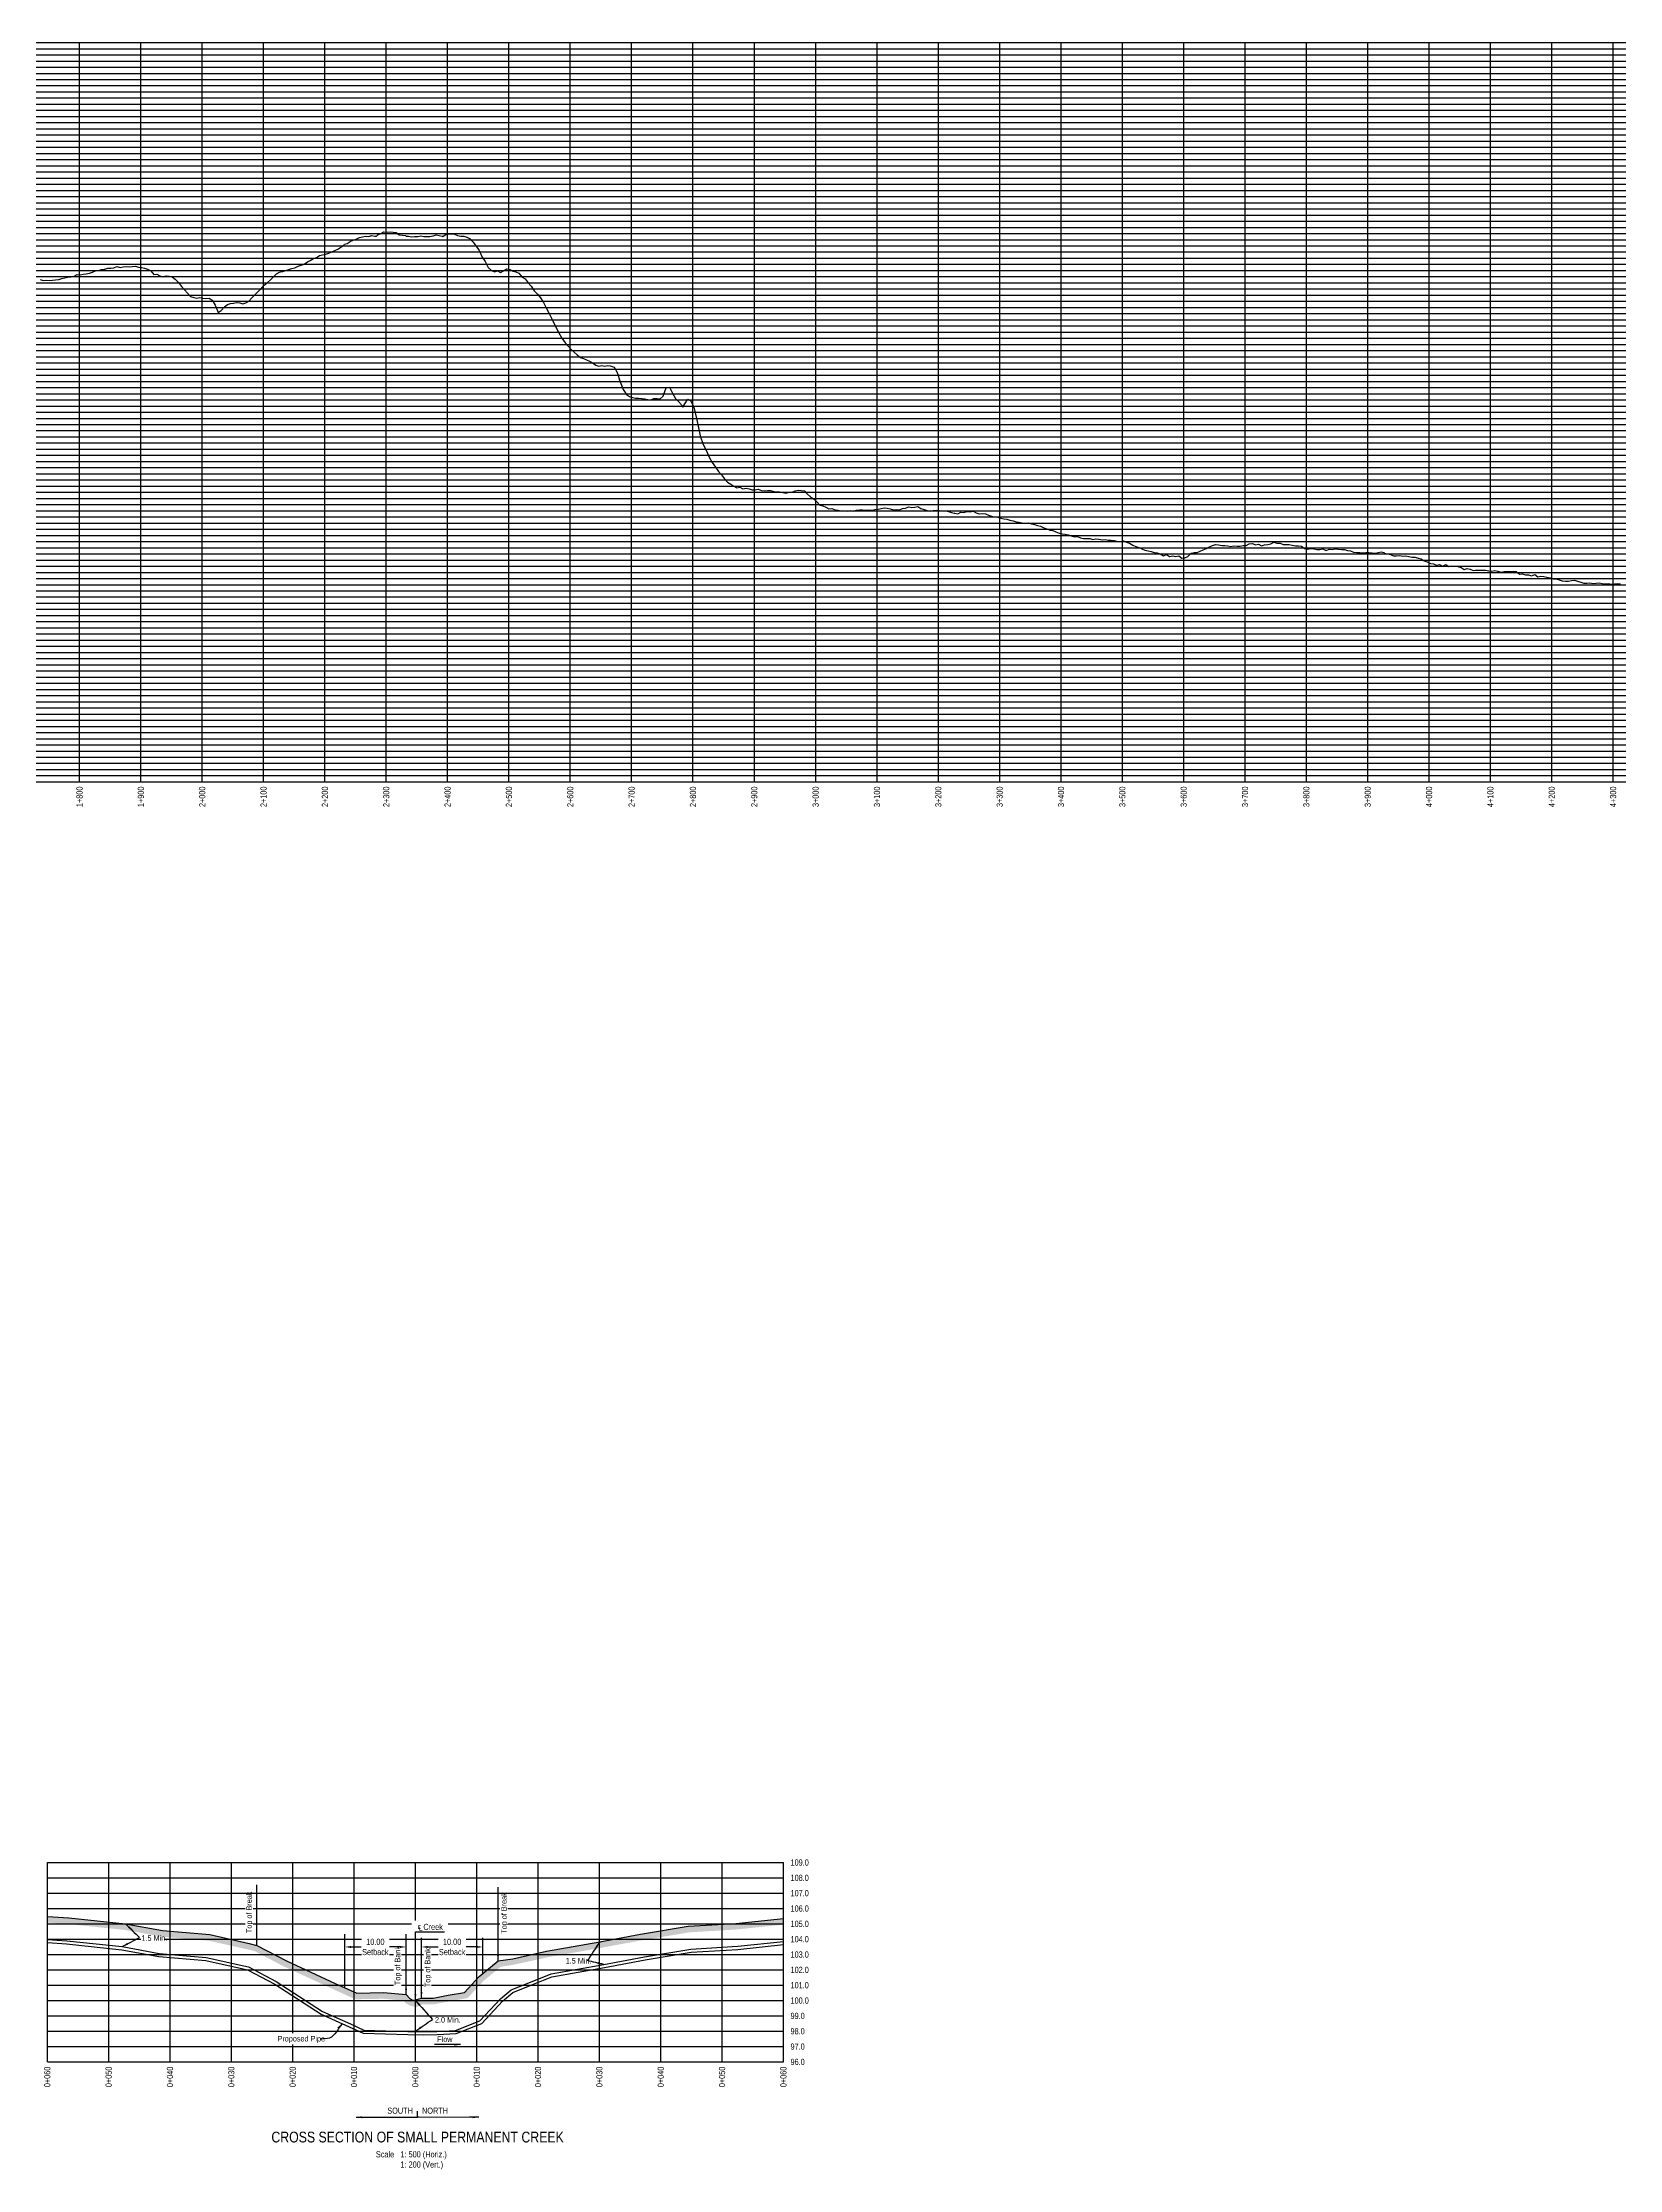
# Model space of a CAD drawing. Extents: x 521099 to 549685, y 6023217 to 6034691.
# Drawn here: x 536014 to 538584, y 6023217 to 6026681 of the extents above; entities that cross this region are included whole.
import ezdxf
from ezdxf.enums import TextEntityAlignment as Align

# ---------------------------------------------------------------- set-up
doc = ezdxf.new("R2010")
doc.units = 0
doc.header["$LTSCALE"] = 5
doc.header["$PDSIZE"] = 0.5
doc.linetypes.add('foc-TOPO', pattern=[1, 0.2, -0.8])
doc.layers.get('Defpoints').update_dxf_attribs({"color": 9})
for name, color, linetype in [('CG-NOTES', 7, 'Continuous'), ('DETAIL-T', 7, 'Continuous'), ('L-BD', 7, 'Continuous'), ('L-DETAIL-T', 3, 'Continuous'), ('P-CROSSINGS-GRID', 8, 'Continuous'), ('P-CROSSINGS-GROUND', 48, 'foc-TOPO'), ('P-CROSSINGS-LINE', 3, 'Continuous'), ('P-PROPOSED', 10, 'Continuous'), ('S-T7', 7, 'Continuous')]:
    doc.layers.add(name, color=color, linetype=linetype)
doc.styles.add('140', font='ARIALN.TTF', dxfattribs={"height": 15})
doc.styles.add('80', font='ARIALN.TTF', dxfattribs={"height": 10})
doc.styles.add('80CG', font='ARIALN.TTF', dxfattribs={"height": 10})
doc.styles.add('80L', font='ARIALN.TTF', dxfattribs={"height": 10})
doc.dimstyles.new('Compass 5 000', dxfattribs={"dimscale": 5, "dimtxt": 9, "dimasz": 2, "dimexe": 0.2, "dimexo": 0.0625, "dimgap": 0.5, "dimtad": 0, "dimtih": 1, "dimtoh": 1, "dimzin": 0, "dimdsep": 46, "dimtxsty": '80CG', "dimcen": 0.1, "dimse1": 1, "dimse2": 1, "dimclrd": 256, "dimclrt": 256, "dimaunit": 1, "dimadec": 4, "dimazin": 0, "dimtfac": 0.06, "dimtofl": 0, "dimtmove": 0, "dimatfit": 1, "dimfxl": 0.2, "dimtolj": 1, "dimtzin": 0, "dimlwd": -1, "dimarcsym": 0})

# ---------------------------------------------------------------- blocks, each defined once
blk = doc.blocks.new('*D763')
at = {"transparency": 16777216}
for p, q in [((536516.8, 6023579.4), (536533.8, 6023579.4)), ((536596.7, 6023579.4), (536579.6, 6023579.4))]:
    blk.add_line(p, q, dxfattribs=at)
at = {"linetype": 'Continuous', "transparency": 16777216}
for points in [[(536516.8, 6023581.1), (536516.8, 6023577.8), (536506.8, 6023579.4)], [(536596.7, 6023581.1), (536596.7, 6023577.8), (536606.7, 6023579.4)]]:
    blk.add_solid(points, dxfattribs=at)
at = {"layer": 'Defpoints', "color": 0, "linetype": 'Continuous', "transparency": 16777216}
for p in [(536506.8, 6023581.5), (536506.8, 6023579.4), (536606.7, 6023581.5)]:
    blk.add_point(p, dxfattribs=at)
at = {"linetype": 'Continuous', "transparency": 16777216, "insert": (536556.7, 6023579.4), "char_height": 10, "attachment_point": 5, "style": '80CG', "bg_fill": 3, "box_fill_scale": 1.1, "bg_fill_color": 256, "bg_fill_true_color": 13158600, "bg_fill_transparency": 0}
blk.add_mtext('\\A1;10.00\\PSetback', dxfattribs=at)
blk = doc.blocks.new('*D764')
at = {"transparency": 16777216}
for p, q in [((536641.9, 6023579.4), (536658.9, 6023579.4)), ((536721.8, 6023579.4), (536704.7, 6023579.4))]:
    blk.add_line(p, q, dxfattribs=at)
at = {"linetype": 'Continuous', "transparency": 16777216}
for points in [[(536641.9, 6023581.1), (536641.9, 6023577.8), (536631.9, 6023579.4)], [(536721.8, 6023581.1), (536721.8, 6023577.8), (536731.8, 6023579.4)]]:
    blk.add_solid(points, dxfattribs=at)
at = {"layer": 'Defpoints', "color": 0, "linetype": 'Continuous', "transparency": 16777216}
for p in [(536631.9, 6023576), (536731.8, 6023579.4), (536731.8, 6023576)]:
    blk.add_point(p, dxfattribs=at)
at = {"linetype": 'Continuous', "transparency": 16777216, "insert": (536681.8, 6023579.4), "char_height": 10, "attachment_point": 5, "style": '80CG', "bg_fill": 3, "box_fill_scale": 1.1, "bg_fill_color": 256, "bg_fill_true_color": 13158600, "bg_fill_transparency": 0}
blk.add_mtext('\\A1;10.00\\PSetback', dxfattribs=at)

msp = doc.modelspace()

# ---------------------------------------------------------------- linework, layer by layer
for p, q in [((536506.753, 6023513.089), (536506.753, 6023600.243)), ((536731.801, 6023536.087), (536731.801, 6023594.493))]:
    msp.add_line(p, q)
at = {"layer": 'CG-NOTES'}
msp.add_line((536625.209, 6023302.106), (536625.209, 6023312.1), dxfattribs=at)
at = {"layer": 'P-CROSSINGS-GRID'}
for p, q in [((534275.699, 6026681.471), (543271.032, 6026681.471)), ((536074.765, 6025477.296), (536074.765, 6026681.471)), ((536174.713, 6025477.296), (536174.713, 6026681.471)), ((536274.662, 6025477.296), (536274.662, 6026681.471)), ((536374.61, 6025477.296), (536374.61, 6026681.471)), ((536474.558, 6025477.296), (536474.558, 6026681.471)), ((536574.506, 6025477.296), (536574.506, 6026681.471)), ((536674.454, 6025477.296), (536674.454, 6026681.471)), ((536774.402, 6025477.296), (536774.402, 6026681.471)), ((536874.351, 6025477.296), (536874.351, 6026681.471)), ((536974.299, 6025477.296), (536974.299, 6026681.471)), ((537074.247, 6025477.296), (537074.247, 6026681.471)), ((537174.195, 6025477.296), (537174.195, 6026681.471)), ((537274.143, 6025477.296), (537274.143, 6026681.471)), ((537374.091, 6025477.296), (537374.091, 6026681.471)), ((537474.039, 6025477.296), (537474.039, 6026681.471)), ((537573.988, 6025477.296), (537573.988, 6026681.471)), ((537673.936, 6025477.296), (537673.936, 6026681.471)), ((537773.884, 6025477.296), (537773.884, 6026681.471)), ((537873.832, 6025477.296), (537873.832, 6026681.471)), ((537973.78, 6025477.296), (537973.78, 6026681.471)), ((538073.728, 6025477.296), (538073.728, 6026681.471)), ((538173.676, 6025477.296), (538173.676, 6026681.471)), ((538273.625, 6025477.296), (538273.625, 6026681.471)), ((538373.573, 6025477.296), (538373.573, 6026681.471)), ((538473.521, 6025477.296), (538473.521, 6026681.471)), ((538573.469, 6025477.296), (538573.469, 6026681.471)), ((534275.699, 6026671.437), (543271.032, 6026671.437)), ((534275.699, 6026661.402), (543271.032, 6026661.402)), ((534275.699, 6026651.367), (543271.032, 6026651.367)), ((534275.699, 6026641.332), (543271.032, 6026641.332)), ((534275.699, 6026631.297), (543271.032, 6026631.297)), ((534275.699, 6026621.263), (543271.032, 6026621.263)), ((534275.699, 6026611.228), (543271.032, 6026611.228)), ((534275.699, 6026601.193), (543271.032, 6026601.193)), ((534275.699, 6026591.158), (543271.032, 6026591.158)), ((534275.699, 6026581.123), (543271.032, 6026581.123)), ((534275.699, 6026571.089), (543271.032, 6026571.089)), ((534275.699, 6026561.054), (543271.032, 6026561.054)), ((534275.699, 6026551.019), (543271.032, 6026551.019)), ((534275.699, 6026540.984), (543271.032, 6026540.984)), ((534275.699, 6026530.95), (543271.032, 6026530.95)), ((534275.699, 6026520.915), (543271.032, 6026520.915)), ((534275.699, 6026510.88), (543271.032, 6026510.88)), ((534275.699, 6026500.845), (543271.032, 6026500.845)), ((534275.699, 6026490.81), (543271.032, 6026490.81)), ((534275.699, 6026480.776), (543271.032, 6026480.776)), ((534275.699, 6026470.741), (543271.032, 6026470.741)), ((534275.699, 6026460.706), (543271.032, 6026460.706)), ((534275.699, 6026450.671), (543271.032, 6026450.671)), ((534275.699, 6026440.636), (543271.032, 6026440.636)), ((534275.699, 6026430.602), (543271.032, 6026430.602)), ((534275.699, 6026420.567), (543271.032, 6026420.567)), ((534275.699, 6026410.532), (543271.032, 6026410.532)), ((534275.699, 6026400.497), (543271.032, 6026400.497)), ((534275.699, 6026390.462), (543271.032, 6026390.462)), ((534275.699, 6026380.428), (543271.032, 6026380.428)), ((534275.699, 6026370.393), (543271.032, 6026370.393)), ((534275.699, 6026360.358), (543271.032, 6026360.358)), ((534275.699, 6026350.323), (543271.032, 6026350.323)), ((534275.699, 6026340.288), (543271.032, 6026340.288)), ((534275.699, 6026330.254), (543271.032, 6026330.254)), ((534275.699, 6026320.219), (543271.032, 6026320.219)), ((534275.699, 6026310.184), (543271.032, 6026310.184)), ((534275.699, 6026300.149), (543271.032, 6026300.149)), ((534275.699, 6026290.114), (543271.032, 6026290.114)), ((534275.699, 6026280.08), (543271.032, 6026280.08)), ((534275.699, 6026270.045), (543271.032, 6026270.045)), ((534275.699, 6026260.01), (543271.032, 6026260.01)), ((534275.699, 6026249.975), (543271.032, 6026249.975)), ((534275.699, 6026239.94), (543271.032, 6026239.94)), ((534275.699, 6026229.906), (543271.032, 6026229.906)), ((534275.699, 6026219.871), (543271.032, 6026219.871)), ((534275.699, 6026209.836), (543271.032, 6026209.836)), ((534275.699, 6026199.801), (543271.032, 6026199.801)), ((534275.699, 6026189.767), (543271.032, 6026189.767)), ((534275.699, 6026179.732), (543271.032, 6026179.732)), ((534275.699, 6026169.697), (543271.032, 6026169.697)), ((534275.699, 6026159.662), (543271.032, 6026159.662)), ((534275.699, 6026149.627), (543271.032, 6026149.627)), ((534275.699, 6026139.593), (543271.032, 6026139.593)), ((534275.699, 6026129.558), (543271.032, 6026129.558)), ((534275.699, 6026119.523), (543271.032, 6026119.523)), ((534275.699, 6026109.488), (543271.032, 6026109.488)), ((534275.699, 6026099.453), (543271.032, 6026099.453)), ((534275.699, 6026089.419), (543271.032, 6026089.419)), ((534275.699, 6026079.384), (543271.032, 6026079.384)), ((534275.699, 6026069.349), (543271.032, 6026069.349)), ((534275.699, 6026059.314), (543271.032, 6026059.314)), ((534275.699, 6026049.279), (543271.032, 6026049.279)), ((534275.699, 6026039.245), (543271.032, 6026039.245)), ((534275.699, 6026029.21), (543271.032, 6026029.21)), ((534275.699, 6026019.175), (543271.032, 6026019.175)), ((534275.699, 6026009.14), (543271.032, 6026009.14)), ((534275.699, 6025999.105), (543271.032, 6025999.105)), ((534275.699, 6025989.071), (543271.032, 6025989.071)), ((534275.699, 6025979.036), (543271.032, 6025979.036)), ((534275.699, 6025969.001), (543271.032, 6025969.001)), ((534275.699, 6025958.966), (543271.032, 6025958.966)), ((534275.699, 6025948.931), (543271.032, 6025948.931)), ((534275.699, 6025938.897), (543271.032, 6025938.897)), ((534275.699, 6025928.862), (543271.032, 6025928.862)), ((534275.699, 6025918.827), (543271.032, 6025918.827)), ((534275.699, 6025908.792), (543271.032, 6025908.792)), ((534275.699, 6025898.757), (543271.032, 6025898.757)), ((534275.699, 6025888.723), (543271.032, 6025888.723)), ((534275.699, 6025878.688), (543271.032, 6025878.688)), ((534275.699, 6025868.653), (543271.032, 6025868.653)), ((534275.699, 6025858.618), (543271.032, 6025858.618)), ((534275.699, 6025848.584), (543271.032, 6025848.584)), ((534275.699, 6025838.549), (543271.032, 6025838.549)), ((534275.699, 6025828.514), (543271.032, 6025828.514)), ((534275.699, 6025818.479), (543271.032, 6025818.479)), ((534275.699, 6025808.444), (543271.032, 6025808.444)), ((534275.699, 6025798.41), (543271.032, 6025798.41)), ((534275.699, 6025788.375), (543271.032, 6025788.375)), ((534275.699, 6025778.34), (543271.032, 6025778.34)), ((534275.699, 6025768.305), (543271.032, 6025768.305)), ((534275.699, 6025758.27), (543271.032, 6025758.27)), ((534275.699, 6025748.236), (543271.032, 6025748.236)), ((534275.699, 6025738.201), (543271.032, 6025738.201)), ((534275.699, 6025728.166), (543271.032, 6025728.166)), ((534275.699, 6025718.131), (543271.032, 6025718.131)), ((534275.699, 6025708.096), (543271.032, 6025708.096)), ((534275.699, 6025698.062), (543271.032, 6025698.062)), ((534275.699, 6025688.027), (543271.032, 6025688.027)), ((534275.699, 6025677.992), (543271.032, 6025677.992)), ((534275.699, 6025667.957), (543271.032, 6025667.957)), ((534275.699, 6025657.922), (543271.032, 6025657.922)), ((534275.699, 6025647.888), (543271.032, 6025647.888)), ((534275.699, 6025637.853), (543271.032, 6025637.853)), ((534275.699, 6025627.818), (543271.032, 6025627.818)), ((534275.699, 6025617.783), (543271.032, 6025617.783)), ((534275.699, 6025607.748), (543271.032, 6025607.748)), ((534275.699, 6025597.714), (543271.032, 6025597.714)), ((534275.699, 6025587.679), (543271.032, 6025587.679)), ((534275.699, 6025577.644), (543271.032, 6025577.644)), ((534275.699, 6025567.609), (543271.032, 6025567.609)), ((534275.699, 6025557.575), (543271.032, 6025557.575)), ((534275.699, 6025547.54), (543271.032, 6025547.54)), ((534275.699, 6025537.505), (543271.032, 6025537.505)), ((534275.699, 6025527.47), (543271.032, 6025527.47)), ((534275.699, 6025517.435), (543271.032, 6025517.435)), ((534275.699, 6025507.401), (543271.032, 6025507.401)), ((534275.699, 6025497.366), (543271.032, 6025497.366)), ((534275.699, 6025487.331), (543271.032, 6025487.331)), ((534275.699, 6025477.296), (543271.032, 6025477.296))]:
    msp.add_line(p, q, dxfattribs=at)
at = {"layer": 'P-CROSSINGS-GRID', "color": 8}
for p, q in [((536022.231, 6023717.016), (537221.608, 6023717.016)), ((536022.231, 6023392.185), (536022.231, 6023717.016)), ((536122.179, 6023392.185), (536122.179, 6023717.016)), ((536222.127, 6023392.185), (536222.127, 6023717.016)), ((536322.075, 6023392.185), (536322.075, 6023717.016)), ((536422.023, 6023392.185), (536422.023, 6023717.016)), ((536521.971, 6023392.185), (536521.971, 6023717.016)), ((536621.92, 6023392.185), (536621.92, 6023717.016)), ((536721.868, 6023392.185), (536721.868, 6023717.016)), ((536821.816, 6023392.185), (536821.816, 6023717.016)), ((536921.764, 6023392.185), (536921.764, 6023717.016)), ((537021.712, 6023392.185), (537021.712, 6023717.016)), ((537121.66, 6023392.185), (537121.66, 6023717.016)), ((537221.608, 6023392.185), (537221.608, 6023717.016)), ((536022.231, 6023692.029), (537221.608, 6023692.029)), ((536022.231, 6023667.042), (537221.608, 6023667.042)), ((536022.231, 6023642.055), (537221.608, 6023642.055)), ((536022.231, 6023617.068), (537221.608, 6023617.068)), ((536022.231, 6023592.081), (537221.608, 6023592.081)), ((536022.231, 6023567.094), (537221.608, 6023567.094)), ((536022.231, 6023542.107), (537221.608, 6023542.107)), ((536022.231, 6023517.12), (537221.608, 6023517.12)), ((536022.231, 6023492.133), (537221.608, 6023492.133)), ((536022.231, 6023467.146), (537221.608, 6023467.146)), ((536022.231, 6023442.159), (537221.608, 6023442.159)), ((536022.231, 6023417.172), (537221.608, 6023417.172)), ((536022.231, 6023392.185), (537221.608, 6023392.185))]:
    msp.add_line(p, q, dxfattribs=at)
at = {"layer": 'P-CROSSINGS-LINE', "flags": 128}
msp.add_lwpolyline([(536010.699, 6026295.592), (536015.699, 6026293.982), (536020.699, 6026294.612), (536025.699, 6026293.954), (536030.699, 6026294.3), (536035.699, 6026294.756), (536040.699, 6026295.494), (536045.699, 6026297.148), (536050.699, 6026297.94), (536055.699, 6026299.064), (536060.699, 6026299.751), (536065.699, 6026301.05), (536070.699, 6026303.414), (536075.699, 6026303.089), (536080.699, 6026304.334), (536085.699, 6026304.538), (536090.699, 6026305.978), (536095.699, 6026307.324), (536100.699, 6026309.405), (536105.699, 6026310.186), (536110.699, 6026311.706), (536114.95, 6026312.143), (536115.699, 6026312.491), (536120.699, 6026313.999), (536125.699, 6026314.068), (536130.699, 6026314.409), (536135.384, 6026316.452), (536140.699, 6026314.816), (536145.699, 6026316.355), (536150.699, 6026316.51), (536155.699, 6026316.275), (536160.699, 6026316.764), (536165.699, 6026317.066), (536170.699, 6026315.504), (536175.699, 6026315.155), (536180.699, 6026313.956), (536185.699, 6026312.207), (536190.699, 6026309.555), (536195.699, 6026303.774), (536200.699, 6026304.232), (536205.699, 6026301.379), (536210.699, 6026299.944), (536215.699, 6026301.302), (536220.699, 6026301.061), (536225.699, 6026299.87), (536230.699, 6026296.064), (536235.699, 6026290.476), (536240.699, 6026283.957), (536245.699, 6026278.835), (536250.699, 6026273.371), (536255.699, 6026267.956), (536260.699, 6026265.906), (536265.699, 6026264.877), (536270.699, 6026266.12), (536275.699, 6026264.924), (536280.699, 6026264.604), (536285.699, 6026264.97), (536290.699, 6026262.078), (536295.699, 6026253.56), (536300.699, 6026241.6), (536305.699, 6026245.138), (536310.699, 6026251.126), (536315.699, 6026254.639), (536320.699, 6026256.486), (536325.699, 6026256.949), (536330.699, 6026258.095), (536335.699, 6026257.436), (536340.699, 6026255.996), (536345.699, 6026257.519), (536350.699, 6026260.297), (536355.699, 6026265.584), (536360.699, 6026270.81), (536365.699, 6026275.869), (536370.699, 6026280.393), (536375.699, 6026286.285), (536380.699, 6026290.539), (536385.699, 6026294.736), (536390.699, 6026299.798), (536395.699, 6026304.682), (536400.699, 6026307.609), (536404.524, 6026308.31), (536405.699, 6026308.646), (536410.699, 6026310.217), (536415.699, 6026311.91), (536420.699, 6026313.627), (536425.699, 6026314.53), (536427.589, 6026315.778), (536430.699, 6026317.084), (536435.699, 6026318.769), (536440.699, 6026320.335), (536446.038, 6026324.466), (536450.699, 6026326.237), (536455.699, 6026329.955), (536460.699, 6026331.416), (536465.699, 6026334.523), (536470.699, 6026335.42), (536475.699, 6026336.694), (536480.699, 6026338.581), (536485.699, 6026340.497), (536490.699, 6026342.51), (536495.699, 6026344.934), (536500.699, 6026348.033), (536505.699, 6026352.023), (536506.63, 6026353.122), (536510.699, 6026354.051), (536515.699, 6026357.15), (536520.699, 6026359.673), (536525.699, 6026361.069), (536530.699, 6026363.809), (536535.699, 6026365.025), (536540.699, 6026365.87), (536545.699, 6026365.632), (536550.699, 6026366.929), (536555.699, 6026366.09), (536558.45, 6026366.331), (536560.699, 6026368.471), (536565.699, 6026370.333), (536570.699, 6026373.014), (536575.699, 6026372.424), (536580.699, 6026372.934), (536585.699, 6026372.739), (536590.699, 6026371.806), (536595.699, 6026368.301), (536600.699, 6026367.495), (536605.699, 6026367.253), (536607.294, 6026365.973), (536610.699, 6026366.318), (536615.699, 6026365.192), (536620.699, 6026365.552), (536625.699, 6026365.561), (536630.699, 6026366.436), (536635.699, 6026365.446), (536640.699, 6026365.692), (536645.699, 6026365.483), (536650.699, 6026366.53), (536655.699, 6026368.466), (536660.699, 6026367.138), (536665.699, 6026365.911), (536666.432, 6026365.806), (536670.699, 6026368.086), (536675.699, 6026369.876), (536680.699, 6026369.991), (536685.699, 6026369.118), (536690.699, 6026367.1), (536695.699, 6026365.883), (536700.699, 6026365.915), (536705.699, 6026364.493), (536711.12, 6026361.749), (536715.699, 6026356.671), (536720.699, 6026349.556), (536725.699, 6026342.616), (536730.699, 6026331.915), (536735.753, 6026324.938), (536740.699, 6026315.189), (536745.699, 6026310.201), (536750.699, 6026307.746), (536755.699, 6026309.392), (536760.699, 6026306.901), (536765.699, 6026309.542), (536770.699, 6026313.055), (536775.699, 6026311.926), (536780.699, 6026309.075), (536785.699, 6026307.973), (536790.699, 6026305.911), (536795.699, 6026299.208), (536800.699, 6026296.49), (536805.896, 6026290.196), (536810.699, 6026284.852), (536815.699, 6026277.127), (536820.699, 6026271.674), (536825.699, 6026265.473), (536830.699, 6026258.181), (536835.699, 6026248.256), (536840.699, 6026239.102), (536845.699, 6026227.922), (536850.699, 6026217.608), (536855.699, 6026208.628), (536860.699, 6026199.86), (536865.699, 6026192.588), (536870.699, 6026186.694), (536875.699, 6026181.483), (536880.699, 6026177.179), (536885.699, 6026172.724), (536890.699, 6026168.498), (536895.699, 6026166.951), (536900.699, 6026164.638), (536905.699, 6026162.395), (536910.699, 6026159.536), (536915.699, 6026155.821), (536920.699, 6026154.107), (536925.699, 6026155.508), (536930.699, 6026154.145), (536935.699, 6026155.18), (536939.561, 6026154.656), (536940.699, 6026154.151), (536945.699, 6026152.552), (536950.699, 6026143.932), (536955.699, 6026129.023), (536960.699, 6026116.282), (536965.699, 6026108.259), (536970.699, 6026104.865), (536975.699, 6026103.034), (536980.699, 6026102.243), (536985.699, 6026102.452), (536990.699, 6026101.537), (536995.699, 6026101.09), (537000.699, 6026099.777), (537005.699, 6026099.424), (537010.699, 6026101.643), (537015.699, 6026101.739), (537020.699, 6026101.04), (537025.699, 6026105.416), (537030.699, 6026118.806), (537035.699, 6026119.941), (537040.699, 6026110.418), (537045.699, 6026101.929), (537050.699, 6026096.7), (537055.699, 6026091.165), (537057.748, 6026087.611), (537060.699, 6026092.782), (537065.699, 6026100.647), (537070.699, 6026097.698), (537075.699, 6026087.312), (537080.699, 6026067.088), (537085.699, 6026040.737), (537090.699, 6026026.531), (537095.699, 6026017.523), (537100.699, 6026006.114), (537105.699, 6025997.45), (537110.699, 6025989.96), (537115.699, 6025982.664), (537120.699, 6025977.269), (537125.699, 6025970.999), (537130.699, 6025965.501), (537135.699, 6025962.248), (537140.699, 6025958.69), (537145.699, 6025956.002), (537150.699, 6025957.012), (537155.699, 6025954.332), (537160.699, 6025955.675), (537165.699, 6025954.271), (537170.699, 6025952.807), (537175.699, 6025953.021), (537180.699, 6025954.133), (537185.699, 6025951.786), (537190.699, 6025951.505), (537195.699, 6025951.6), (537200.699, 6025951.782), (537205.699, 6025950.17), (537210.699, 6025949.803), (537215.699, 6025949.539), (537220.699, 6025948.772), (537225.699, 6025947.637), (537230.699, 6025948.94), (537235.699, 6025949.283), (537240.699, 6025951.157), (537245.699, 6025952.595), (537250.699, 6025951.846), (537255.699, 6025950.998), (537260.699, 6025945.804), (537265.699, 6025941.542), (537270.699, 6025938.222), (537275.699, 6025934.057), (537280.699, 6025928.157), (537285.699, 6025926.784), (537290.699, 6025924.495), (537295.699, 6025922.01), (537300.699, 6025922.696), (537305.699, 6025920.126), (537310.699, 6025919.529), (537315.699, 6025918.878), (537320.699, 6025918.836), (537325.699, 6025918.119), (537330.699, 6025918.971), (537335.699, 6025918.148), (537340.699, 6025919.875), (537345.699, 6025920.459), (537350.699, 6025920.053), (537355.699, 6025919.879), (537360.699, 6025920.508), (537365.699, 6025919.912), (537370.699, 6025920.958), (537375.699, 6025921.279), (537380.699, 6025922.616), (537385.699, 6025923.489), (537390.699, 6025923.038), (537395.699, 6025921.915), (537400.699, 6025920.259), (537405.699, 6025920.66), (537410.699, 6025920.439), (537415.699, 6025922.478), (537420.699, 6025923.054), (537425.699, 6025925.003), (537430.699, 6025924.33), (537435.699, 6025924.482), (537440.699, 6025925.689), (537445.699, 6025922.303), (537450.699, 6025920.866), (537455.699, 6025919.497), (537460.699, 6025918.17), (537465.699, 6025919.273), (537470.699, 6025919.807), (537475.699, 6025919.257), (537480.699, 6025918.889), (537485.699, 6025918.518), (537490.699, 6025917.818), (537495.699, 6025916.161), (537499.808, 6025914.93), (537500.699, 6025914.764), (537505.699, 6025913.809), (537510.699, 6025916.7), (537515.699, 6025916.215), (537520.699, 6025917.568), (537525.699, 6025917.079), (537530.699, 6025917.968), (537535.699, 6025915.693), (537540.699, 6025913.907), (537545.699, 6025914.166), (537550.699, 6025914.051), (537555.699, 6025911.67), (537560.699, 6025910.138), (537565.699, 6025909.171), (537570.699, 6025908.125), (537575.699, 6025906.552), (537580.699, 6025905.756), (537585.699, 6025904.975), (537590.699, 6025903.269), (537595.699, 6025902.145), (537600.699, 6025900.936), (537605.699, 6025900.135), (537610.699, 6025898.954), (537615.699, 6025898.758), (537620.699, 6025898.89), (537625.699, 6025897.534), (537630.699, 6025896.667), (537635.699, 6025894.912), (537640.699, 6025893.689), (537645.699, 6025890.728), (537650.699, 6025889.336), (537655.699, 6025887.435), (537660.699, 6025886.836), (537665.699, 6025884.554), (537670.699, 6025882.364), (537675.699, 6025881.261), (537680.699, 6025880.788), (537685.699, 6025879.386), (537690.699, 6025878.121), (537695.699, 6025876.255), (537700.699, 6025876.889), (537705.699, 6025874.891), (537710.699, 6025873.689), (537715.699, 6025873.469), (537720.699, 6025873.487), (537725.699, 6025871.972), (537730.699, 6025872.921), (537735.699, 6025872.626), (537740.699, 6025871.214), (537745.699, 6025871.823), (537750.699, 6025871.066), (537755.699, 6025870.979), (537760.699, 6025870.613), (537765.699, 6025868.849), (537770.699, 6025868.773), (537775.699, 6025869.66), (537780.699, 6025867.895), (537785.699, 6025865.751), (537790.699, 6025862.509), (537795.699, 6025860.733), (537800.699, 6025858.85), (537805.699, 6025856.589), (537810.699, 6025854.877), (537815.699, 6025853.713), (537820.699, 6025852.263), (537825.699, 6025851.084), (537830.699, 6025850.099), (537835.699, 6025848.424), (537840.699, 6025845.506), (537845.699, 6025847.796), (537850.699, 6025844.353), (537851.335, 6025844.044), (537855.699, 6025845.598), (537860.699, 6025844.468), (537865.699, 6025845.129), (537870.699, 6025841.704), (537875.699, 6025842.283), (537880.699, 6025844.106), (537885.699, 6025849.936), (537890.699, 6025850.72), (537895.699, 6025850.9), (537900.699, 6025852.735), (537905.699, 6025855.339), (537910.699, 6025857.347), (537915.699, 6025859.876), (537920.699, 6025862.194), (537925.699, 6025863.77), (537930.699, 6025863.114), (537935.699, 6025862.427), (537940.699, 6025862.067), (537945.699, 6025861.649), (537950.699, 6025860.318), (537955.699, 6025861.609), (537960.699, 6025861.058), (537965.699, 6025861.166), (537970.699, 6025862.423), (537975.699, 6025861.986), (537980.699, 6025864.918), (537985.699, 6025865.21), (537990.699, 6025863.519), (537995.699, 6025864.659), (538000.699, 6025861.603), (538005.699, 6025863.116), (538010.699, 6025863.701), (538015.699, 6025864.887), (538020.699, 6025867.694), (538025.699, 6025866.156), (538030.699, 6025865.765), (538035.699, 6025863.769), (538040.699, 6025863.818), (538045.699, 6025863.77), (538050.699, 6025862.504), (538055.699, 6025861.908), (538060.699, 6025861.676), (538065.699, 6025860.886), (538070.699, 6025857.549), (538075.699, 6025856.161), (538080.699, 6025857.127), (538085.699, 6025856.654), (538090.699, 6025855.627), (538095.699, 6025855.743), (538100.699, 6025856.543), (538105.699, 6025854.157), (538110.699, 6025856.243), (538115.699, 6025855.937), (538120.699, 6025856.68), (538125.699, 6025856.189), (538130.699, 6025855.777), (538135.699, 6025855.773), (538140.699, 6025854.066), (538145.699, 6025853.669), (538150.699, 6025851.532), (538155.699, 6025850.659), (538160.699, 6025850.711), (538165.699, 6025850.309), (538170.699, 6025850.817), (538175.699, 6025850.866), (538180.699, 6025850.331), (538185.699, 6025849.793), (538190.699, 6025850.863), (538195.699, 6025851.783), (538199.769, 6025850.97), (538200.699, 6025849.49), (538205.699, 6025848.658), (538210.699, 6025847.527), (538215.699, 6025845.592), (538220.699, 6025845.625), (538225.699, 6025845.73), (538230.699, 6025844.919), (538235.699, 6025845.266), (538240.699, 6025844.442), (538245.699, 6025843.356), (538250.699, 6025843.452), (538255.699, 6025841.44), (538260.699, 6025840.469), (538265.699, 6025837.378), (538270.699, 6025835.668), (538275.699, 6025833.078), (538280.699, 6025832.238), (538284.301, 6025830.526), (538285.699, 6025830.253), (538290.699, 6025831.046), (538295.699, 6025828.628), (538300.699, 6025831.069), (538305.699, 6025827.742), (538310.699, 6025828.534), (538315.699, 6025828.549), (538320.699, 6025827.924), (538325.699, 6025826.374), (538330.699, 6025823.322), (538335.699, 6025824.848), (538340.699, 6025823.452), (538345.699, 6025821.555), (538349.089, 6025822), (538350.699, 6025822.107), (538355.699, 6025821.854), (538360.699, 6025821.92), (538365.699, 6025822.286), (538370.699, 6025821.041), (538375.699, 6025820.169), (538380.699, 6025821.279), (538385.699, 6025820.652), (538390.699, 6025818.735), (538395.699, 6025819.65), (538400.699, 6025820.569), (538405.699, 6025820.048), (538410.699, 6025820.288), (538415.699, 6025819.884), (538420.699, 6025815.492), (538425.699, 6025816.115), (538430.699, 6025814.693), (538435.699, 6025814.652), (538440.699, 6025813.06), (538445.699, 6025815.061), (538450.699, 6025811.354), (538455.699, 6025812.349), (538460.699, 6025811.543), (538465.699, 6025810.906), (538470.699, 6025809.74), (538475.699, 6025807.855), (538480.699, 6025807.883), (538485.699, 6025806.479), (538490.699, 6025804.855), (538495.699, 6025804.172), (538500.699, 6025804.15), (538505.699, 6025805.325), (538510.699, 6025805.771), (538515.699, 6025804.327), (538520.699, 6025802.427), (538525.699, 6025800.926), (538530.699, 6025801.134), (538535.699, 6025801.335), (538540.699, 6025800.191), (538545.699, 6025800.652), (538550.699, 6025801.4), (538555.699, 6025800.416), (538560.699, 6025799.899), (538565.699, 6025800.185), (538570.699, 6025799.454), (538575.699, 6025799.947), (538580.699, 6025800.206), (538585.699, 6025799.924)], dxfattribs=at)

# ---------------------------------------------------------------- texts
at = {"style": '80'}
for s, p in [('1+800', (536074.678, 6025469.632)), ('1+900', (536174.626, 6025469.632)), ('2+000', (536274.575, 6025469.632)), ('2+100', (536374.523, 6025469.632)), ('2+200', (536474.471, 6025469.632)), ('2+300', (536574.419, 6025469.632)), ('2+400', (536674.367, 6025469.632)), ('2+500', (536774.315, 6025469.632)), ('2+600', (536874.264, 6025469.632)), ('2+700', (536974.212, 6025469.632)), ('2+800', (537074.16, 6025469.632)), ('2+900', (537174.108, 6025469.632)), ('3+000', (537274.056, 6025469.632)), ('3+100', (537374.004, 6025469.632)), ('3+200', (537473.952, 6025469.632)), ('3+300', (537573.901, 6025469.632)), ('3+400', (537673.849, 6025469.632)), ('3+500', (537773.797, 6025469.632)), ('3+600', (537873.745, 6025469.632)), ('3+700', (537973.693, 6025469.632)), ('3+800', (538073.641, 6025469.632)), ('3+900', (538173.589, 6025469.632)), ('4+000', (538273.538, 6025469.632)), ('4+100', (538373.486, 6025469.632)), ('4+200', (538473.434, 6025469.632)), ('4+300', (538573.382, 6025469.632)), ('0+060', (536022.144, 6023384.521)), ('0+050', (536122.092, 6023384.521)), ('0+040', (536222.04, 6023384.521)), ('0+030', (536321.988, 6023384.521)), ('0+020', (536421.936, 6023384.521)), ('0+010', (536521.884, 6023384.521)), ('0+000', (536621.833, 6023384.521)), ('0+010', (536721.781, 6023384.521)), ('0+020', (536821.729, 6023384.521)), ('0+030', (536921.677, 6023384.521)), ('0+040', (537021.625, 6023384.521)), ('0+050', (537121.573, 6023384.521)), ('0+060', (537221.521, 6023384.521))]:
    msp.add_text(s, height=9.9948, rotation=90, dxfattribs=at).set_placement(p, align=Align.MIDDLE_RIGHT)
at = {"char_height": 8.9953, "attachment_point": 1, "style": '80L'}
for s, width, insert in [('1.5 Min.', 35.8688, (536866.876, 6023561.462)), ('2.0 Min.', 45.28725, (536653.835, 6023465.198))]:
    msp.add_mtext_dynamic_manual_height_columns(s, width=width, gutter_width=44.977, heights=[0], dxfattribs=dict(at, insert=insert))
at = {"layer": 'DETAIL-T', "insert": (536557.588, 6023246.675), "char_height": 9.99481, "attachment_point": 1, "style": '80L'}
msp.add_mtext_dynamic_manual_height_columns('Scale^I1: 500 (Horiz.)\\P^I1: 200 (Vert.)', width=216.99252, gutter_width=44.977, heights=[0], dxfattribs=at)
at = {"layer": 'L-DETAIL-T', "insert": (536625.489, 6023278.532), "char_height": 17.49093, "width": 476.61769, "attachment_point": 2, "rotation": 0, "style": '140'}
msp.add_mtext('CROSS SECTION OF SMALL PERMANENT CREEK', dxfattribs=at)
at = {"layer": 'S-T7', "style": '80'}
for s, p in [('109.0', (537233.133, 6023717.016)), ('108.0', (537233.133, 6023692.029)), ('107.0', (537233.133, 6023667.042)), ('106.0', (537233.133, 6023642.055)), ('105.0', (537233.133, 6023617.068)), ('104.0', (537233.133, 6023592.081)), ('103.0', (537233.133, 6023567.094)), ('102.0', (537233.133, 6023542.107)), ('101.0', (537233.133, 6023517.12)), ('100.0', (537233.133, 6023492.133)), ('99.0', (537233.133, 6023467.146)), ('98.0', (537233.133, 6023442.159)), ('97.0', (537233.133, 6023417.172)), ('96.0', (537233.133, 6023392.185))]:
    msp.add_text(s, height=9.9948, dxfattribs=at).set_placement(p, align=Align.MIDDLE_LEFT)

# ---------------------------------------------------------------- leaders
at = {"path_type": 1}
for points in [[(536363.357, 6023582.083), (536363.357, 6023680.568)], [(536756.565, 6023556.608), (536756.565, 6023676.818)], [(536144.11, 6023579.973), (536172.655, 6023594.831)], [(536149.38, 6023617.108), (536172.655, 6023594.831)], [(536922.347, 6023587.833), (536902.331, 6023557.137)], [(536929.002, 6023550.948), (536902.331, 6023557.137)], [(536621.92, 6023492.133), (536649.761, 6023461.385)], [(536622.579, 6023442.563), (536649.761, 6023461.385)]]:
    msp.add_leader(points, dimstyle='Compass 5 000', override={"dimgap": 0.5, "dimtad": 0}, dxfattribs=at)
at = {"layer": 'CG-NOTES', "path_type": 1}
for points in [[(536525.261, 6023302.106), (536625.209, 6023302.106)], [(536725.157, 6023302.106), (536625.209, 6023302.106)]]:
    msp.add_leader(points, dimstyle='Compass 5 000', override={"dimgap": 0.5, "dimtad": 0}, dxfattribs=at)

# ---------------------------------------------------------------- next in the draw order: texts
at = {"color": 3, "insert": (536617.845, 6023317.778), "char_height": 9.9948, "width": 78.39065, "attachment_point": 3, "style": '80', "bg_fill": 2}
msp.add_mtext('SOUTH', dxfattribs=at)
at = {"layer": 'L-BD', "insert": (536621.065, 6023617.092), "char_height": 9.99481, "width": 49.13968, "attachment_point": 1, "style": '80', "bg_fill": 2}
msp.add_mtext('\\pi4.2318;{\\fISOCPEUR|b0|i0|c0|p34;℄} Creek', dxfattribs=at)

# ---------------------------------------------------------------- next in the draw order: linework, layer by layer
msp.add_line((536621.92, 6023603.842), (536669.25, 6023603.842))
at = {"layer": 'P-PROPOSED'}
msp.add_lwpolyline([(536022.231, 6023591.535), (536054.094, 6023589.312), (536144.11, 6023579.973), (536204.667, 6023569.044), (536281.037, 6023562.361), (536342.345, 6023548.705), (536349.955, 6023546.801), (536395.22, 6023523.188), (536470.6, 6023474.576), (536516.02, 6023454.081), (536538.131, 6023443.779), (536609.525, 6023441.968), (536635.129, 6023441.495), (536657.011, 6023441.768), (536687.446, 6023443.308), (536727.044, 6023459.018), (536760.39, 6023494.874), (536777.844, 6023509.339), (536809.734, 6023522.345), (536843.001, 6023535.739), (536929.002, 6023550.948), (536995.408, 6023563.169), (537070.769, 6023575.843), (537147.085, 6023580.495), (537221.608, 6023588.222)], dxfattribs=at)

# ---------------------------------------------------------------- next in the draw order: texts
at = {"color": 3, "insert": (536632.795, 6023317.778), "char_height": 9.9948, "width": 71.75921, "attachment_point": 1, "style": '80', "bg_fill": 2}
msp.add_mtext('NORTH', dxfattribs=at)

# ---------------------------------------------------------------- next in the draw order: leaders
at = {"path_type": 1}
for points in [[(536606.701, 6023501.758), (536606.701, 6023600.243)], [(536621.92, 6023492.133), (536621.92, 6023603.842)], [(536631.853, 6023496.008), (536631.853, 6023594.493)]]:
    msp.add_leader(points, dimstyle='Compass 5 000', override={"dimgap": 0.5, "dimtad": 0}, dxfattribs=at)

# ---------------------------------------------------------------- next in the draw order: texts
at = {"insert": (536175.578, 6023598.449), "char_height": 8.9953, "attachment_point": 1, "style": '80L', "bg_fill": 3, "box_fill_scale": 1.1, "bg_fill_color": 256, "bg_fill_transparency": 0}
msp.add_mtext_dynamic_manual_height_columns('1.5 Min.', width=35.8688, gutter_width=44.977, heights=[0], dxfattribs=at)

# ---------------------------------------------------------------- next in the draw order: hatches: boundary and pattern name
at = {"layer": 'P-CROSSINGS-GROUND'}
h = msp.add_hatch(dxfattribs=at)
h.set_pattern_fill('EARTH', color=256, scale=2.498704, angle=45)
h.set_pattern_definition([(45, (-807.815, 3539.276), (0, 22.438998523), [15.86676802, -15.86676802]), (45, (-812.022, 3543.483), (0, 22.438998523), [15.86676802, -15.86676802]), (45, (-816.23, 3547.69), (0, 22.438998523), [15.86676802, -15.86676802]), (135, (-816.23, 3550.495), (-22.438998523, 0), [15.86676802, -15.86676802]), (135, (-812.022, 3554.702), (-22.438998523, 0), [15.86676802, -15.86676802]), (135, (-807.815, 3558.91), (-22.438998523, 0), [15.86676802, -15.86676802])])
h.paths.add_polyline_path([(536022.231, 6023629.107), (536022.231, 6023619.088), (536056.469, 6023616.699), (536147.975, 6023607.205), (536208.313, 6023596.316), (536285.242, 6023589.584), (536348.67, 6023575.456), (536359.783, 6023572.674), (536407.35, 6023547.861), (536487.21, 6023510.942), (536524.262, 6023494.223), (536569.767, 6023495.08), (536602.149, 6023492.136), (536606.249, 6023487.972), (536613.87, 6023483.382), (536617.851, 6023482.879), (536623.794, 6023481.274), (536628.67, 6023484.65), (536633.295, 6023486.013), (536651.708, 6023486.013), (536677.079, 6023490.826), (536706.906, 6023496.07), (536732.881, 6023524.001), (536760.82, 6023547.154), (536782.569, 6023550.53), (536837.639, 6023562.703), (536924.121, 6023577.997), (536990.641, 6023590.239), (537067.644, 6023603.189), (537144.83, 6023607.895), (537221.608, 6023615.855), (537221.608, 6023625.904), (537144.01, 6023617.858), (537066.508, 6023613.133), (536988.907, 6023600.083), (536922.347, 6023587.833), (536835.689, 6023572.508), (536780.722, 6023560.358), (536756.565, 6023556.608), (536726.004, 6023531.283), (536701.871, 6023505.333), (536675.282, 6023500.658), (536650.769, 6023496.008), (536631.853, 6023496.008), (536624.303, 6023493.783), (536621.92, 6023492.133), (536619.79, 6023492.708), (536617.218, 6023493.033), (536612.486, 6023495.883), (536606.701, 6023501.758), (536570.127, 6023505.083), (536526.323, 6023504.258), (536491.363, 6023520.033), (536411.761, 6023556.833), (536363.357, 6023582.083), (536350.97, 6023585.183), (536286.771, 6023599.483), (536209.639, 6023606.233), (536149.38, 6023617.108), (536057.333, 6023626.658)])

# ---------------------------------------------------------------- next in the draw order: linework, layer by layer
at = {"layer": 'P-CROSSINGS-LINE', "color": 3, "flags": 128}
msp.add_lwpolyline([(536022.231, 6023629.107), (536057.333, 6023626.658), (536149.38, 6023617.108), (536209.639, 6023606.233), (536286.771, 6023599.483), (536350.97, 6023585.183), (536363.357, 6023582.083), (536411.761, 6023556.833), (536491.363, 6023520.033), (536526.323, 6023504.258), (536570.127, 6023505.083), (536606.701, 6023501.758), (536612.486, 6023495.883), (536617.218, 6023493.033), (536619.79, 6023492.708), (536621.92, 6023492.133), (536624.303, 6023493.783), (536631.853, 6023496.008), (536650.769, 6023496.008), (536675.282, 6023500.658), (536701.871, 6023505.333), (536726.004, 6023531.283), (536756.565, 6023556.608), (536780.722, 6023560.358), (536835.689, 6023572.508), (536922.347, 6023587.833), (536988.907, 6023600.083), (537066.508, 6023613.133), (537144.01, 6023617.858), (537221.608, 6023625.904)], dxfattribs=at)
at = {"layer": 'P-PROPOSED'}
msp.add_lwpolyline([(536022.231, 6023586.526), (536053.662, 6023584.333), (536143.408, 6023575.022), (536204.004, 6023564.086), (536280.273, 6023557.411), (536341.195, 6023543.842), (536348.168, 6023542.096), (536392.705, 6023518.864), (536468.205, 6023470.174), (536513.937, 6023449.538), (536536.964, 6023438.809), (536609.416, 6023436.972), (536635.114, 6023436.497), (536657.169, 6023436.773), (536688.523, 6023438.359), (536729.935, 6023454.789), (536763.828, 6023491.234), (536780.442, 6023505.001), (536811.611, 6023517.714), (536844.384, 6023530.909), (536929.89, 6023546.03), (536996.274, 6023558.248), (537071.337, 6023570.871), (537147.495, 6023575.514), (537221.608, 6023583.198)], dxfattribs=at)

# ---------------------------------------------------------------- next in the draw order: texts
at = {"style": '80L', "bg_fill": 3, "box_fill_scale": 1.2, "bg_fill_color": 256, "bg_fill_transparency": 0}
for s, width, insert, char_height, attachment_point, rotation in [('Top of Break', 59.05663, (536346.399, 6023602.085), 8.99533, 1, 90), ('Top of Break', 59.05663, (536761.741, 6023601.043), 8.99533, 1, 90), ('Top of Bank', 55.62662, (536588.391, 6023517.361), 8.99533, 1, 90), ('Top of Bank', 55.62662, (536637.266, 6023514.075), 8.99533, 1, 90), ('Flow', 21.74993, (536682.369, 6023433.504), 8.9953, 3, 359.666704)]:
    msp.add_mtext_dynamic_manual_height_columns(s, width=width, gutter_width=44.977, heights=[0], dxfattribs=dict(at, insert=insert, char_height=char_height, attachment_point=attachment_point, rotation=rotation))
at = {"insert": (536397.321, 6023434.513), "char_height": 8.99533, "attachment_point": 1, "style": '80L', "bg_fill": 3, "box_fill_scale": 1.5, "bg_fill_color": 256, "bg_fill_transparency": 0}
msp.add_mtext_dynamic_manual_height_columns('\\pt80.958;Proposed Pipe', width=67.24202, gutter_width=44.977, heights=[0], dxfattribs=at)

# ---------------------------------------------------------------- next in the draw order: dimensions: what is measured, and where the dimension line sits
at = {"color": 6, "linetype": 'Continuous'}
for p1, p2, distance, picture, middle in [((536606.701, 6023581.46), (536506.753, 6023581.46), 2.02, '*D763', (536556.727, 6023579.44)), ((536631.853, 6023575.97), (536731.801, 6023575.97), 3.47, '*D764', (536681.827, 6023579.44))]:
    dim = msp.add_aligned_dim(p1=p1, p2=p2, distance=distance, text='10.00\\PSetback', dimstyle='Compass 5 000', override={"dimtfill": 1}, dxfattribs=at)
    dim.commit()
    dim.dimension.update_dxf_attribs({"geometry": picture, "text_midpoint": middle})

# ---------------------------------------------------------------- next in the draw order: leaders
at = {"path_type": 1}
for points in [[(536502.743, 6023454.607), (536481.737, 6023431.099), (536468.042, 6023429.418)], [(536695.362, 6023420.312), (536652.945, 6023420.466)]]:
    msp.add_leader(points, dimstyle='Compass 5 000', override={"dimgap": 0.5, "dimtad": 0}, dxfattribs=at)

doc.saveas('drawing.dxf')
